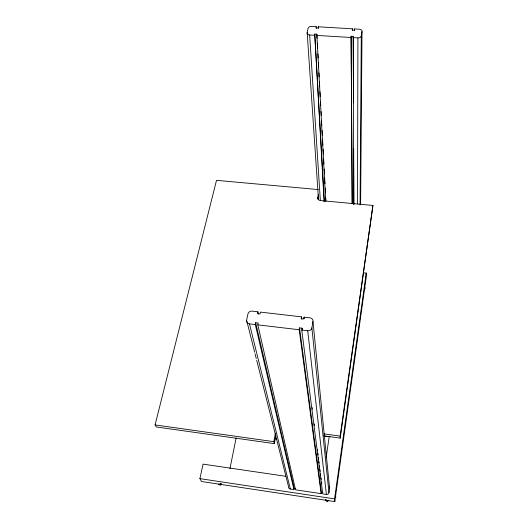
<?xml version="1.0" encoding="UTF-8"?>
<svg xmlns="http://www.w3.org/2000/svg" width="528" height="528" viewBox="0 0 528 528"><rect width="100%" height="100%" fill="white"/><g stroke="black" fill="none" stroke-linecap="round" stroke-linejoin="round"><path stroke-width="0.79" d="M357.509 203.999L357.918 37.91A3.016 2.185 -3.7 0 0 361.284 35.911L362.017 31.561A3.003 2.165 -3.7 0 0 359.41 29.225L354.532 28.934L354.314 30.169L352.196 30.043L352.414 28.809L318.331 26.803L318.087 28.03L315.995 27.905L316.246 26.684L311.447 26.4A2.963 2.138 -6.1 0 0 308.081 28.36L307.177 32.657L318.503 199.67M360.076 204.976L361.284 35.911M360.617 204.257L362.017 31.561M363.785 272.844L366.241 273.101L366.148 277.589L334.798 501.6L201.524 481.503L199.901 478.639L203.069 464.125L285.8 476.309M318.358 194.423L317.783 197.604A3.274 2.68 -4.9 0 0 320.542 200.574L372.926 205.432L340.237 438.121L323.618 435.818M334.798 501.6L334.567 498.874L366.241 273.101M340.237 438.121L340.131 436.102L372.926 205.432M256.687 360.221L288.512 486.526A2.231 2.191 -25.6 0 0 290.347 489.034L293.964 489.568L255.288 324.562L255.664 322.727L258.192 323.024L257.822 324.859L295.535 489.806L321.149 493.64L299.198 329.749L299.528 327.895L302.102 328.198L301.778 330.059L322.74 493.878L326.403 494.426A2.251 2.218 16.5 0 0 328.951 492.558L329.578 488.169L312.979 321.46A3.643 3.241 -5.7 0 0 309.929 317.83L304.036 317.143L303.719 318.978L301.158 318.681L301.481 316.853L260.416 312.101L260.047 313.909L257.532 313.619L257.902 311.81L252.127 311.137A3.597 3.175 -13.5 0 0 247.955 313.896L246.616 320.252L254.674 352.229M326.139 457.373L329.287 436.161M321.149 493.64L321.334 492.38L299.528 327.895M293.964 489.568L294.169 488.327L255.664 322.727M328.951 492.558L311.883 327.934L312.979 321.46M353.74 204.475L353.232 36.366L351.1 36.241L352.097 203.498M318.404 189.572L216.5 180.345L155.074 424.928L156.314 426.961L274.362 443.632L275.873 435.204M318.278 199.036L318.701 196.66M274.362 443.632L273.847 441.659L275.372 433.184M229.937 468.646L236.141 437.983M325.697 201.056L316.84 34.175L314.741 34.043L324.119 201.729M220.697 484.783L219.476 484.15C217.47 484.11 219.82 485.305 220.697 484.783L220.882 483.866M220.81 483.912L220.414 483.932M221.635 484.103L220.433 484.018M307.177 32.657A2.977 2.152 -6.2 0 0 309.659 34.987L314.483 35.284M316.589 35.409L350.876 37.488M353.008 37.613L357.918 37.91M221.318 484.097L220.499 484.024M324.034 436.168L330.073 436.715M246.616 320.252A3.617 3.194 -13.9 0 0 249.473 323.869L255.288 324.562M257.822 324.859L299.198 329.749M301.778 330.059L307.712 330.759A3.656 3.267 -5.9 0 0 311.883 327.934M323.915 433.864L340.131 436.102M155.074 424.928L273.847 441.659M294.169 488.327L295.739 488.558M321.334 492.38L322.925 492.617M199.901 478.639L334.567 498.874M275.075 438.722L276.692 439.025M325.723 499.765L326.132 499.884M325.664 499.752L326.066 499.871M255.077 353.826L256.285 358.624M249.473 323.869L290.347 489.034M257.902 311.81L258.43 314.213M302.102 328.198L302.306 329.835M312.154 407.55L312.358 409.18M314.226 423.905L314.431 425.542M317.434 449.269L317.645 450.899M317.955 453.354L318.16 454.991M318.47 457.446L318.681 459.083M318.991 461.538L319.196 463.175M319.506 465.623L319.711 467.26M320.027 469.715L320.232 471.352M320.542 473.807L320.747 475.444M321.064 477.899L321.268 479.53M321.578 481.985L321.783 483.622M301.481 316.853L301.785 319.308M304.036 317.143L304.234 318.78M307.712 330.759L326.403 494.426M317.783 197.604L317.889 199.115M309.659 34.987L320.351 200.561M314.741 34.043L324.377 201.802M316.84 34.175L317.064 38.287M317.328 43.217L317.599 48.154M317.915 53.909L318.14 58.021M318.41 62.957L318.635 67.069M318.945 72.824L319.169 76.936M319.44 81.873L319.711 86.81M319.975 91.74L320.245 96.677M320.516 101.607L320.74 105.725M321.057 111.481L321.281 115.592M321.545 120.529L321.816 125.459M322.087 130.396L322.357 135.326M322.582 139.445L322.892 145.2M323.116 149.312L323.387 154.242M323.657 159.179L323.928 164.116M324.192 169.046L324.463 173.983M324.687 178.094L325.004 183.85M325.228 187.961L325.492 192.898M325.763 197.835L325.941 201.122M316.246 26.684L316.331 28.327M318.331 26.803L318.417 28.453M351.1 36.241L352.275 203.445M353.232 36.366L353.496 102.267M353.681 148.394L353.912 204.415M352.414 28.809L352.42 30.459M354.532 28.934L354.532 30.584M329.149 486.526A2.244 2.211 13.8 0 1 329.578 488.169M364.591 286.961A7.227 3.478 8 0 1 364.756 289.146M335.247 496.28A8.144 2.125 9.6 0 1 335.59 497.666M325.974 500.359L326.509 500.94L328.04 500.973L326 500.57L326.509 500.94L328.04 500.973L325.974 500.359M218.704 484.321L220.598 484.803L218.704 484.321"/></g></svg>
